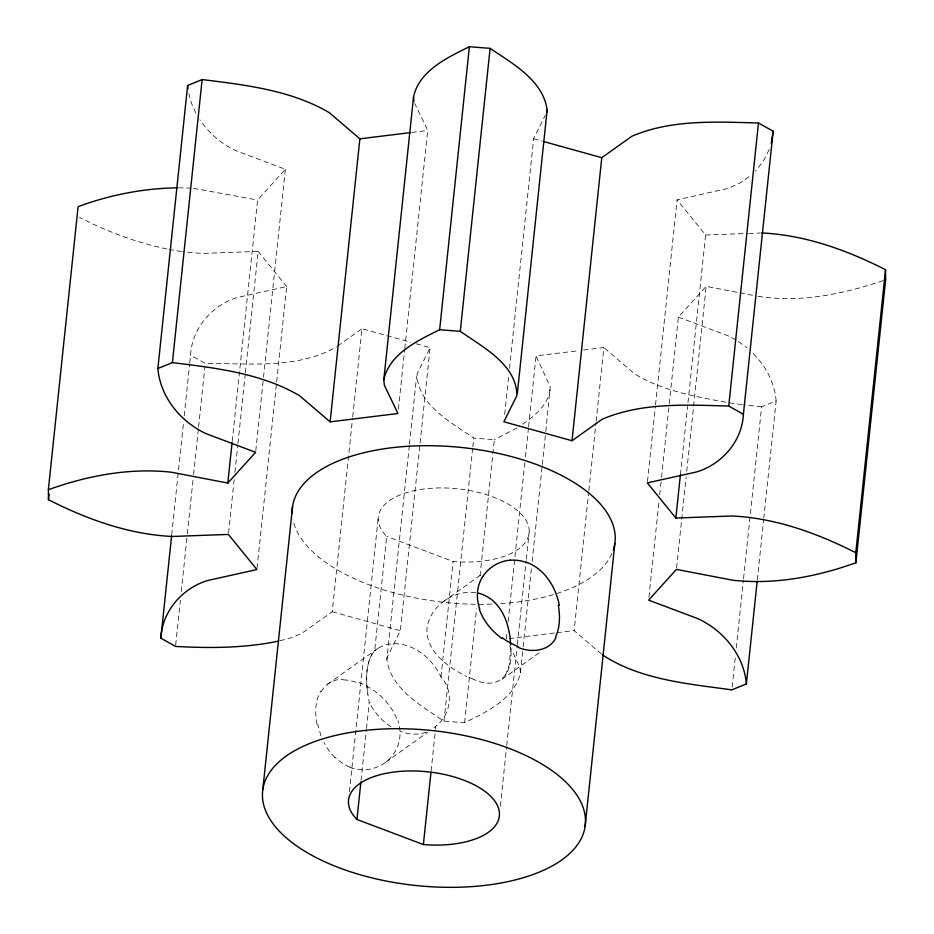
<?xml version="1.0" encoding="UTF-8"?>
<svg xmlns="http://www.w3.org/2000/svg" width="934" height="934" viewBox="0 0 934 934"><rect width="100%" height="100%" fill="white"/><g stroke="black" fill="none" stroke-linecap="round" stroke-linejoin="round"><path stroke-width="0.7" stroke-dasharray="4.67 3.5" d="M409.326 445.646L386.863 659.357C390.739 689 421.538 705.906 443.954 721.106L464.607 722.729C486.427 711.871 514.692 698.901 520.448 672.655L523.028 648.103M416.202 343.782L430.107 347.646L417.124 373.833C417.043 404.691 451.682 422.6 473.701 438.081L494.355 439.692L479.936 576.885M520.448 672.655L519.876 667.215L509.38 645.371M545.795 431.496L550.196 386.758L536.046 355.924L579.337 350.6M276.651 381.843L286.668 286.54L237.715 297.397C212.357 304.788 191.75 328.324 190.594 355.177L205.27 363.396C248.421 363.291 297.607 369.385 336.544 346.829M171.681 534.797L183.613 421.608M184.22 415.828L189.684 363.851M189.742 362.952L190.653 354.29M175.674 644.985L180.379 600.212M181.289 591.549L187.209 535.229M187.36 533.793L193.431 476.025M193.583 474.589L198.44 428.379M198.592 426.931L204.966 366.28M232.227 441.187L257.574 200.039L285.372 169.276L236.104 150.748C221.405 144.163 208.842 133.037 199.841 119.75M228.55 532.975L234.317 478.103M234.924 472.324L237.808 444.888M237.96 443.44L245.245 374.125M245.397 372.689L258.146 251.386L201.557 253.441L182.831 251.818M255.776 450.865L263.365 378.667M263.516 377.219L285.372 169.276M257.072 568.117L276.499 383.29M280.037 640.771L291.852 637.548L301.273 633.696L332.224 611.723L352.562 418.222M352.713 416.786L361.972 328.698L410.645 342.229M349.421 791.787L378.258 517.413M398.409 409.174L404.632 349.97M404.784 348.522L427.702 130.48L414.743 103.499M361.049 780.45L366.373 729.851M366.525 728.403L369.257 702.38C366.303 685.649 363.291 664.926 374.686 650.706L386.699 536.443A75.829 36.414 6 0 1 430.177 488.354A75.829 36.414 6 0 1 528.317 525.387A75.829 36.414 6 0 1 453.13 561.521L386.699 536.443M409.477 444.199L416.611 376.332M386.863 659.357L387.377 656.871L400.359 630.684L419.938 444.397M420.09 442.961L430.107 347.646M431.111 770.982L435.361 730.586M435.513 729.15L435.804 726.267C451.005 714.744 454.286 691.207 440.988 676.952A48.661 37.477 54.6 0 0 374.686 650.706M440.988 676.952L453.13 561.521M443.977 721.118L472.662 448.192M472.814 446.744L473.725 438.081M464.607 722.729L476.597 608.653M504.652 414.556L508.902 374.125M509.509 368.346L533.641 138.746L545.386 115.045M506.298 638.949L506.905 633.17M508.119 621.624L524.815 462.774M525.422 457.006L528.457 428.122M528.609 426.675L536.046 355.924M500.367 806.135L506.59 746.931M506.742 745.484L517.214 645.849M517.366 644.402L526.169 560.645M526.321 559.209L529.204 531.773M523.18 646.667L531.528 567.242M532.135 561.462L542.152 466.159M542.304 464.712L545.643 432.944M601.438 653.975L574.13 630.613L588.7 491.984M588.852 490.537L595.985 422.67M596.137 421.222L603.878 347.576L580.785 350.413M647.484 481.442L655.376 406.36M655.528 404.912L677.08 199.864L728.497 188.271L739.366 183.368L750.306 175.79M648.932 597.258L659.1 500.507M659.708 494.728L661.377 478.85M661.529 477.402L669.118 405.204M669.269 403.757L678.376 317.116L706.174 286.364L738.514 292.587M680.407 474.717L687.844 403.967M687.996 402.519L705.602 235.006L677.08 199.864M676.578 567.954L686.14 476.97M686.747 471.203L706.174 286.364M732.174 686.969L735.513 655.201M736.272 647.974L743.406 580.107M743.557 578.671L761.619 406.827L776.131 400.884L763.837 517.856M757.311 579.956L763.685 519.304M550.196 389.63C547.558 406.348 532.543 417.591 519.386 426.406M769.219 149.568L763.02 161.71L755.396 171.062M371.942 653.998C365.439 666.292 366.315 680.979 367.692 694.371M505.457 675.364L509.345 664.774L510.7 647.355C513.747 674.208 499.176 691.23 473.316 679.298M321.214 691.79C325.301 683.758 334.232 678.983 343.14 679.287M349.853 767.339C365.264 773.609 385.135 767.631 394.066 753.166A47.027 40.524 27.7 0 0 398.001 720.721M475.686 592.67C453.854 589.517 430.119 605.851 426.966 628.01C425.682 651.535 448.087 667.308 466.872 676.601M337.699 346.012L361.972 328.698M443.3 601.683L480.601 575.087M502.06 679.275L541.533 651.126M327.542 684.225L378.2 648.161M385.847 762.132L427.632 732.361M517.097 427.9L494.436 439.657M883.015 280.667C842.456 294.35 798.115 303.503 755.384 295.833M411.824 132.43L427.702 130.48M509.182 638.599L555.368 632.913M556.804 632.738L574.13 630.613M705.602 235.006L747.317 233.488M748.753 233.43L760.264 233.01M178.511 187.827L190.186 188.096M193.42 188.306L257.574 200.039M761.595 406.827L743.511 404.796M742.086 404.62L728.298 402.659M181.616 251.631L169.194 249.448M725.601 402.25C694.476 396.355 661.797 390.669 634.466 373.752L603.878 347.576M739.915 292.856L753.971 295.564M166.871 248.981C136.504 242.525 107.118 231.69 79.577 217.4M533.641 138.746L541.989 141.069M332.224 611.723L400.359 630.684M678.376 317.116L727.644 335.645L735.934 339.941M358.773 682.427C376.028 689.28 391.276 703.033 397.464 720.803M738.42 341.517L747.048 347.927M334.897 757.672L328.815 750.621L323.888 742.483M753.306 353.671C765.88 366.245 774.706 382.952 776.131 400.838M258.146 251.386L286.668 286.54M195.836 113.119L191.447 103.242L188.82 93.68M321.004 735.887L317.793 724.41M611.91 553.57A162.224 77.907 6 0 1 499.06 603.738M491.716 604.1A162.224 77.907 6 0 1 292.961 519.829M426.301 732.116A48.661 37.477 54.6 0 1 400.301 731.369M390.972 726.675A48.661 37.477 54.6 0 1 369.257 702.38M435.804 726.267A48.661 37.477 54.6 0 1 434.088 727.738M343.42 679.87A47.155 28.172 41 0 1 358.831 683.256M317.023 724.387A46.945 29.678 68.4 0 1 320.747 691.207M349.911 767.071A47.155 40.594 74.4 0 1 335.166 757.322M473.258 679.123A41.236 16.076 31.4 0 1 466.848 676.438"/><path stroke-width="1.4" d="M572.028 440.731L601.776 157.706L631.839 136.271C671.371 119.237 716.39 121.864 758.478 122.996L773.154 131.215L743.394 414.299L728.73 406.033C686.642 404.889 641.623 402.262 602.091 419.296L572.028 440.731L503.893 421.783L516.876 395.584C516.957 364.739 482.318 346.818 460.299 331.348M517.389 393.097L547.137 110.06C543.273 80.452 512.509 63.547 490.105 48.358L469.382 46.712L439.645 329.737L460.275 331.337L490.105 48.358M469.312 46.735C447.514 57.581 419.296 70.552 413.552 96.774L383.804 379.799L384.376 385.24L397.954 413.505L330.122 421.853L299.534 395.677C261.333 373.215 215.602 367.973 172.405 362.602L157.869 368.533C160.274 397.102 180.764 422.04 206.356 433.785L255.624 452.313L227.826 483.065L171.587 472.242C129.943 467.56 87.527 475.639 48.37 489.708L48.463 499.713C86.897 519.257 128.88 534.458 172.3 536.466L228.398 534.423L256.92 569.565L207.967 580.434C182.62 587.825 162.026 611.326 160.858 638.155L175.545 646.421M413.552 96.774L413.867 101.456M160.846 638.202L171.623 535.684M773.154 131.227L771.262 143.276M743.394 414.299C742.226 441.128 721.632 464.642 696.285 472.02L647.332 482.89L675.854 518.043L731.952 515.988C775.372 517.996 817.343 533.197 855.766 552.73M48.358 489.708L78.106 206.683C109.792 194.902 143.486 188.318 177.308 187.827M48.463 499.713L49.07 493.934M157.869 368.533L187.617 85.508L202.129 79.565C245.338 84.936 291.081 90.178 329.282 112.652L359.87 138.816L410.388 132.605M172.405 362.602L202.129 79.565M227.826 483.065L232.076 442.634M262.816 789.51L292.564 506.473M330.122 421.853L359.87 138.816M356.951 819.48A75.829 36.414 6 0 1 400.429 771.379A75.829 36.414 6 0 1 498.569 808.412A75.829 36.414 6 0 1 423.382 844.546L356.951 819.48L360.898 781.886M423.382 844.546L430.959 772.418M585.093 826.543A162.224 77.907 6 0 0 353.262 731.976A162.224 77.907 6 0 0 333.508 865.549A162.224 77.907 6 0 0 585.093 826.543L614.841 543.518M675.854 518.043L680.407 474.717M728.73 406.033L758.478 122.996M731.871 689.852L746.383 683.921L757.159 581.392M855.894 562.747L885.642 279.71L885.537 269.716L855.789 552.741L855.894 562.747C816.736 576.815 774.309 584.894 732.665 580.212L676.426 569.39L648.628 600.142L697.896 618.682C723.488 630.415 743.978 655.353 746.383 683.91M547.137 110.06L546.623 112.559M383.804 379.799C389.56 353.566 417.813 340.595 439.634 329.737M555.928 637.747C549.157 651.453 530.862 653.006 518.125 647.344M482.726 576.628C488.727 567.3 499.188 561.112 510.221 560.143M885.63 279.721L884.3 280.223M278.764 641.051C244.93 648.196 210.033 648.313 175.639 646.433M761.7 232.963C805.085 234.959 847.033 250.16 885.444 269.669M731.754 689.841C688.054 683.816 640.269 679.835 602.523 654.909M543.378 141.454L601.776 157.706M527.056 562.431C544.837 569.308 555.928 587.229 559.326 605.384M501.978 638.541C491.926 631.139 483.403 621.157 479.294 609.248M188.014 88.753L187.617 85.566M510.618 644.962C509.894 625.22 502.294 602.056 482.248 594.386A41.236 37.582 -68.2 0 0 477.904 593.09M292.179 513.081A162.224 77.907 6 0 1 465.004 447.865A162.224 77.907 6 0 1 613.323 549.881M558.31 605.337A47.027 28.557 71.3 0 1 555.461 637.175M518.078 646.526A47.155 28.312 40.5 0 1 502.34 637.852M479.796 609.155A46.945 39.765 32.3 0 1 482.68 576.605M510.233 560.237A47.155 41.096 72.8 0 1 526.986 562.7"/></g></svg>
